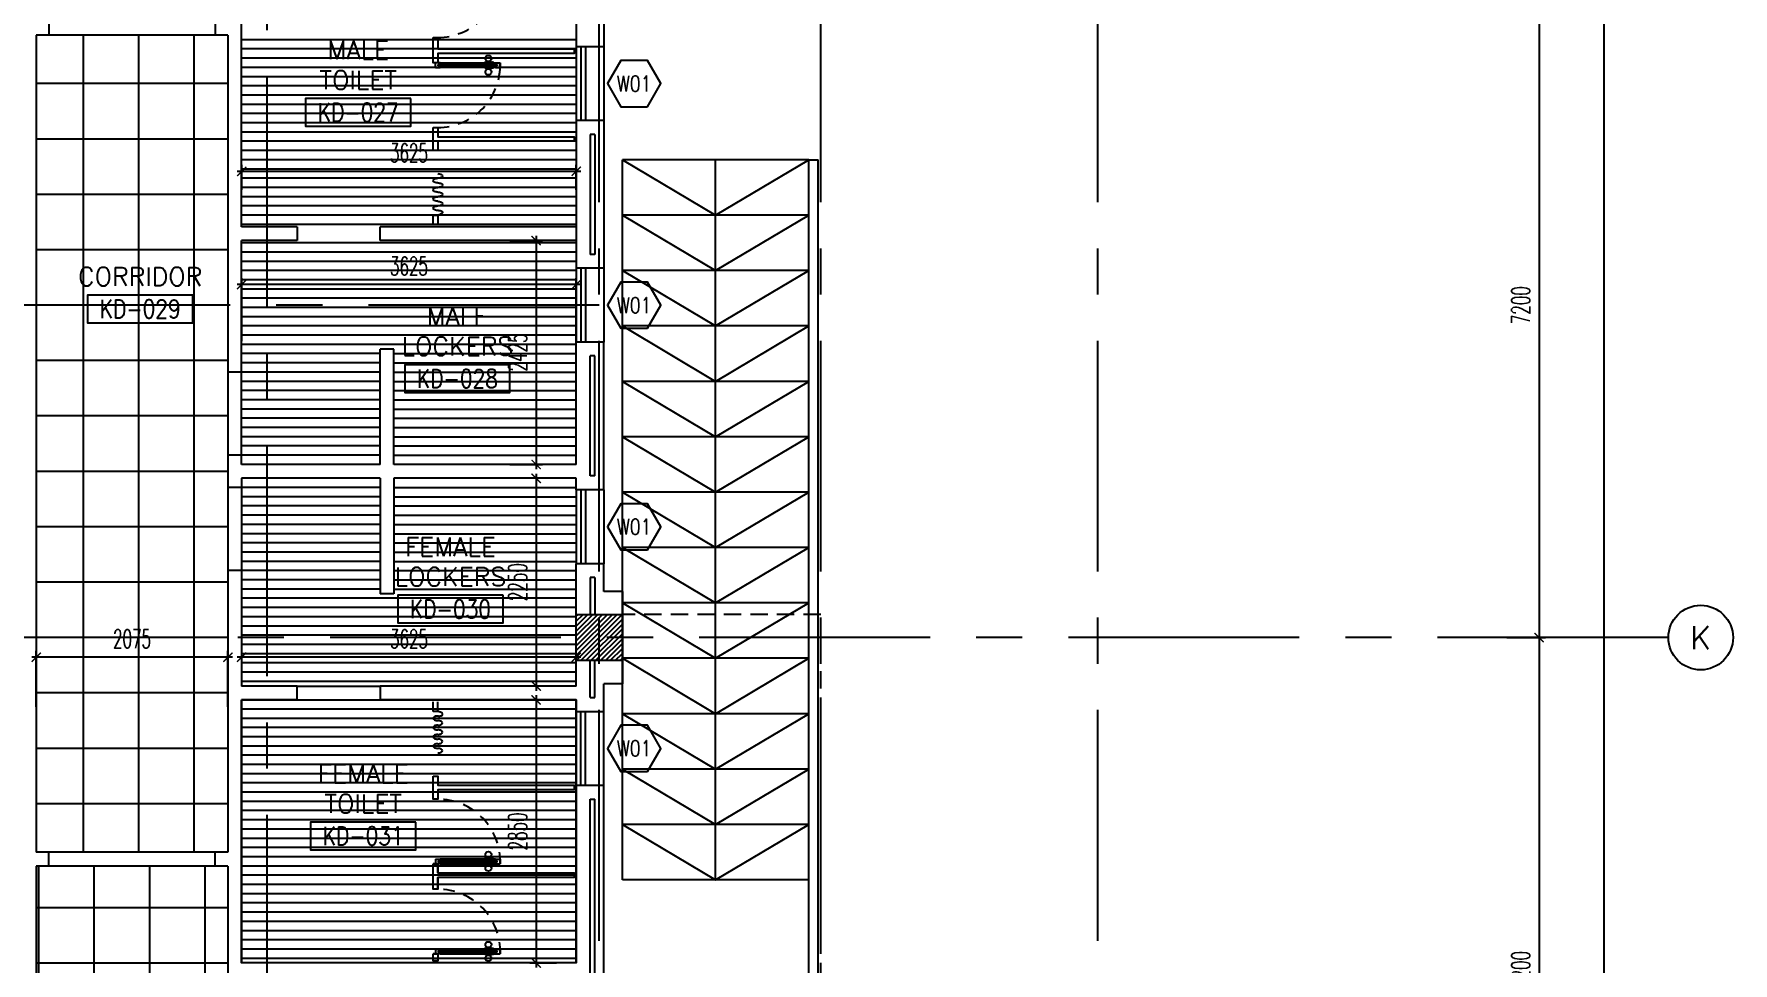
# Model space of a CAD drawing. Extents: x 417866.9 to 417960.2, y 43448 to 43538.2.
# Drawn here: x 417941.81 to 417960.22, y 43507.77 to 43517.83 of the extents above; entities that cross this region are included whole.
import ezdxf
from ezdxf.enums import TextEntityAlignment as Align

# ---------------------------------------------------------------- set-up
doc = ezdxf.new("R2010")
doc.units = 0
doc.header["$MEASUREMENT"] = 0
doc.header["$PDMODE"] = 3
doc.header["$PDSIZE"] = 0.1
for name, pattern in [('CENTERX2', [4, 2.5, -0.5, 0.5, -0.5]), ('HIDDEN', [0.375, 0.25, -0.125]), ('HIDDEN2', [0.1875, 0.125, -0.0625])]:
    doc.linetypes.add(name, pattern=pattern)
doc.layers.get('0').update_dxf_attribs({"linetype": 'CONTINUOUS'})
doc.layers.get('DEFPOINTS').update_dxf_attribs({"linetype": 'CONTINUOUS'})
for name, color, linetype in [('AX-CR', 2, 'CONTINUOUS'), ('AX-DIM', 4, 'CONTINUOUS'), ('AX-TXT', 6, 'CONTINUOUS'), ('AXES', 11, 'CENTERX2'), ('CANOPY-LN', 3, 'CONTINUOUS'), ('CEILING', 4, 'CONTINUOUS'), ('COL', 2, 'CONTINUOUS'), ('CURT', 7, 'CONTINUOUS'), ('DIM', 4, 'CONTINUOUS'), ('DOOR', 4, 'CONTINUOUS'), ('Handrail', 4, 'CONTINUOUS'), ('HAT', 8, 'CONTINUOUS'), ('INSUL', 7, 'CONTINUOUS'), ('PART', 9, 'CONTINUOUS'), ('Ramb', 3, 'CONTINUOUS'), ('RM-BOX', 11, 'CONTINUOUS'), ('RM-NAME', 11, 'CONTINUOUS'), ('RM-NO', 11, 'CONTINUOUS'), ('WALL', 2, 'CONTINUOUS'), ('WIN', 5, 'CONTINUOUS'), ('WIN-BOX', 3, 'CONTINUOUS'), ('WIN-NO', 5, 'CONTINUOUS')]:
    doc.layers.add(name, color=color, linetype=linetype)
doc.styles.add('ROMANS', font='ROMANS.shx', dxfattribs={"width": 0.6})
doc.dimstyles.new('STANDARD in', dxfattribs={"dimtxt": 0.2, "dimasz": 0.1, "dimexe": 0.07, "dimexo": 0.05, "dimgap": 0.1, "dimtad": 1, "dimdec": 0, "dimlfac": 1000, "dimzin": 0, "dimdsep": 46, "dimtxsty": 'ROMANS', "dimblk": 'ARCHTICK', "dimcen": 0.05, "dimdle": 0.05, "dimclrd": 4, "dimclre": 4, "dimclrt": 2, "dimadec": 0, "dimazin": 0, "dimtfac": 1, "dimtdec": 0, "dimtmove": 2, "dimatfit": 3, "dimldrblk": 'ARCHTICK', "dimfxl": 0, "dimtolj": 1, "dimtzin": 0, "dimarcsym": 0})

# ---------------------------------------------------------------- blocks, each defined once
blk = doc.blocks.new('_ARCHTICK')
at = {"color": 0, "linetype": 'ByBlock', "const_width": 0.15}
blk.add_lwpolyline([(-0.5, -0.5), (0.5, 0.5)], dxfattribs=at)
blk = doc.blocks.new('*D126')
at = {"layer": 'AX-DIM', "color": 4, "lineweight": -2}
for p, q in [((417948.237, 43525.944), (417958.889, 43525.944)), ((417958.819, 43525.994), (417958.819, 43466.574)), ((417948.237, 43466.624), (417958.889, 43466.624))]:
    blk.add_line(p, q, dxfattribs=at)
at = {"layer": 'DEFPOINTS', "color": 0}
for p in [(417948.187, 43525.944), (417948.187, 43466.624), (417958.819, 43466.624)]:
    blk.add_point(p, dxfattribs=at)
at = {"layer": 'AX-DIM', "color": 4, "lineweight": -2, "xscale": 0.1, "yscale": 0.1, "zscale": 0.1}
for p, rotation in [((417958.819, 43525.944), 90), ((417958.819, 43466.624), 270)]:
    blk.add_blockref('_ARCHTICK', p, dxfattribs=dict(at, rotation=rotation))
at = {"layer": 'AX-DIM', "color": 2, "insert": (417958.619, 43496.284), "char_height": 0.2, "attachment_point": 5, "rotation": 90, "style": 'ROMANS'}
blk.add_mtext('\\A1;59320', dxfattribs=at)
blk = doc.blocks.new('CURT2')
at = {"layer": 'CURT'}
blk.add_lwpolyline([(0, 0, -0.116434), (-19, -31, -0.116434), (-50, -50, -0.56066), (-101, -7, 0.45929), (-150, 50, 0.414214), (-200, 0, -0.414214), (-250, -50, -0.414214), (-300, 0, 0.414214), (-350, 50, 0.414214), (-400, 0, -0.414214), (-450, -50, -0.414214), (-500, 0, 0.414214), (-550, 50, 0.414214), (-600, 0, -0.414214), (-650, -50, -0.414214), (-700, 0, 0.414214), (-750, 50, 0.414214), (-800, 0, -0.414214), (-850, -50, -0.414214), (-900, 0, 0.414214)], format="xyb", dxfattribs=at)
blk = doc.blocks.new('RM1')
at = {"layer": 'RM-BOX'}
blk.add_lwpolyline([(570, -200), (-570, -200), (-570, -500), (570, -500)], close=True, dxfattribs=at)
at = {"layer": 'RM-NAME', "style": 'ROMANS'}
for tag, p in [('ROOMNAME1', (0, 324)), ('ROOMNAME2', (0, 0))]:
    blk.add_attdef(tag, text='', height=200, dxfattribs=at).set_placement(p, align=Align.MIDDLE)
at = {"layer": 'RM-NO', "style": 'ROMANS', "width": 0.8}
blk.add_attdef('ROOMNO', text='', height=200, dxfattribs=at).set_placement((0, -350), align=Align.MIDDLE)
blk = doc.blocks.new('WW1')
at = {"layer": 'WIN-BOX'}
blk.add_lwpolyline([(144, -250), (289, 0), (144, 250), (-144, 250), (-289, 0), (-144, -250)], close=True, dxfattribs=at)
at = {"layer": 'WIN-NO', "style": 'ROMANS', "width": 0.8}
blk.add_attdef('W00', text='', height=170, dxfattribs=at).set_placement((0, 0), align=Align.MIDDLE)
blk = doc.blocks.new('COL50')
at = {"layer": 'COL'}
blk.add_lwpolyline([(-250, 250), (-250, -250), (250, -250), (250, 250)], close=True, dxfattribs=at)
blk = doc.blocks.new('*X96')
at = {"color": 0}
for p, q in [((253126, 55101), (253626, 55601)), ((253129, 55156), (253573, 55601)), ((253129, 55209), (253520, 55601)), ((253129, 55262), (253467, 55601)), ((253129, 55315), (253414, 55601)), ((253129, 55368), (253361, 55601)), ((253129, 55421), (253308, 55601)), ((253129, 55475), (253255, 55601)), ((253129, 55528), (253202, 55601)), ((253129, 55581), (253149, 55601)), ((253179, 55101), (253629, 55550)), ((253232, 55101), (253629, 55497)), ((253285, 55101), (253629, 55444)), ((253338, 55101), (253629, 55391)), ((253391, 55101), (253629, 55338)), ((253444, 55101), (253629, 55285)), ((253497, 55101), (253629, 55232)), ((253551, 55101), (253629, 55179)), ((253604, 55101), (253629, 55126))]:
    blk.add_line(p, q, dxfattribs=at)
blk = doc.blocks.new('*D136')
at = {"layer": 'AX-DIM', "color": 4, "lineweight": -2}
for p, q in [((417958.119, 43511.344), (417958.119, 43504.044)), ((417957.769, 43511.294), (417958.189, 43511.294)), ((417957.769, 43504.094), (417958.189, 43504.094))]:
    blk.add_line(p, q, dxfattribs=at)
at = {"layer": 'DEFPOINTS', "color": 0}
for p in [(417957.719, 43511.294), (417957.719, 43504.094), (417958.119, 43504.094)]:
    blk.add_point(p, dxfattribs=at)
at = {"layer": 'AX-DIM', "color": 4, "lineweight": -2, "xscale": 0.1, "yscale": 0.1, "zscale": 0.1}
for p, rotation in [((417958.119, 43511.294), 90), ((417958.119, 43504.094), 270)]:
    blk.add_blockref('_ARCHTICK', p, dxfattribs=dict(at, rotation=rotation))
at = {"layer": 'AX-DIM', "color": 2, "insert": (417957.919, 43507.694), "char_height": 0.2, "attachment_point": 5, "rotation": 90, "style": 'ROMANS'}
blk.add_mtext('\\A1;7200', dxfattribs=at)
blk = doc.blocks.new('*D138')
at = {"layer": 'AX-DIM', "color": 4, "lineweight": -2}
for p, q in [((417958.119, 43518.544), (417958.119, 43511.244)), ((417957.769, 43518.494), (417958.189, 43518.494)), ((417957.769, 43511.294), (417958.189, 43511.294))]:
    blk.add_line(p, q, dxfattribs=at)
at = {"layer": 'DEFPOINTS', "color": 0}
for p in [(417957.719, 43518.494), (417957.719, 43511.294), (417958.119, 43511.294)]:
    blk.add_point(p, dxfattribs=at)
at = {"layer": 'AX-DIM', "color": 4, "lineweight": -2, "xscale": 0.1, "yscale": 0.1, "zscale": 0.1}
for p, rotation in [((417958.119, 43518.494), 90), ((417958.119, 43511.294), 270)]:
    blk.add_blockref('_ARCHTICK', p, dxfattribs=dict(at, rotation=rotation))
at = {"layer": 'AX-DIM', "color": 2, "insert": (417957.919, 43514.894), "char_height": 0.2, "attachment_point": 5, "rotation": 90, "style": 'ROMANS'}
blk.add_mtext('\\A1;7200', dxfattribs=at)
blk = doc.blocks.new('AXR')
at = {"layer": 'AX-CR'}
blk.add_circle((350, 0), 350, dxfattribs=at)
at = {"layer": 'AX-TXT', "style": 'ROMANS'}
blk.add_attdef('AX', text='', height=250, dxfattribs=at).set_placement((350, 0), align=Align.MIDDLE)
blk = doc.blocks.new('*D234')
at = {"layer": 'DEFPOINTS', "color": 0}
for p in [(417944.062, 43516.344), (417944.062, 43516.094), (417947.687, 43516.094)]:
    blk.add_point(p, dxfattribs=at)
at = {"layer": 'DIM', "color": 4, "lineweight": -2}
for p, q in [((417947.737, 43516.344), (417944.012, 43516.344)), ((417944.062, 43516.144), (417944.062, 43516.414)), ((417947.687, 43516.144), (417947.687, 43516.414))]:
    blk.add_line(p, q, dxfattribs=at)
at = {"layer": 'DIM', "color": 4, "lineweight": -2, "xscale": 0.1, "yscale": 0.1, "zscale": 0.1, "rotation": 180}
blk.add_blockref('_ARCHTICK', (417944.062, 43516.344), dxfattribs=at)
at = {"layer": 'DIM', "color": 4, "lineweight": -2, "xscale": 0.1, "yscale": 0.1, "zscale": 0.1}
blk.add_blockref('_ARCHTICK', (417947.687, 43516.344), dxfattribs=at)
at = {"layer": 'DIM', "color": 2, "insert": (417945.874, 43516.544), "char_height": 0.2, "attachment_point": 5, "style": 'ROMANS'}
blk.add_mtext('\\A1;3625', dxfattribs=at)
blk = doc.blocks.new('*D235')
at = {"layer": 'DEFPOINTS', "color": 0}
for p in [(417946.918, 43515.594), (417946.918, 43513.169), (417947.252, 43513.169)]:
    blk.add_point(p, dxfattribs=at)
at = {"layer": 'DIM', "color": 4, "lineweight": -2}
for p, q in [((417946.968, 43515.594), (417947.322, 43515.594)), ((417947.252, 43515.644), (417947.252, 43513.119)), ((417946.968, 43513.169), (417947.322, 43513.169))]:
    blk.add_line(p, q, dxfattribs=at)
at = {"layer": 'DIM', "color": 4, "lineweight": -2, "xscale": 0.1, "yscale": 0.1, "zscale": 0.1}
for p, rotation in [((417947.252, 43515.594), 90), ((417947.252, 43513.169), 270)]:
    blk.add_blockref('_ARCHTICK', p, dxfattribs=dict(at, rotation=rotation))
at = {"layer": 'DIM', "color": 2, "insert": (417947.052, 43514.382), "char_height": 0.2, "attachment_point": 5, "rotation": 90, "style": 'ROMANS'}
blk.add_mtext('\\A1;2425', dxfattribs=at)
blk = doc.blocks.new('*D236')
at = {"layer": 'DEFPOINTS', "color": 0}
for p in [(417944.062, 43515.118), (417944.062, 43514.456), (417947.687, 43513.694)]:
    blk.add_point(p, dxfattribs=at)
at = {"layer": 'DIM', "color": 4, "lineweight": -2}
for p, q in [((417947.737, 43515.118), (417944.012, 43515.118)), ((417944.062, 43514.506), (417944.062, 43515.188)), ((417947.687, 43513.744), (417947.687, 43515.188))]:
    blk.add_line(p, q, dxfattribs=at)
at = {"layer": 'DIM', "color": 4, "lineweight": -2, "xscale": 0.1, "yscale": 0.1, "zscale": 0.1, "rotation": 180}
blk.add_blockref('_ARCHTICK', (417944.062, 43515.118), dxfattribs=at)
at = {"layer": 'DIM', "color": 4, "lineweight": -2, "xscale": 0.1, "yscale": 0.1, "zscale": 0.1}
blk.add_blockref('_ARCHTICK', (417947.687, 43515.118), dxfattribs=at)
at = {"layer": 'DIM', "color": 2, "insert": (417945.874, 43515.318), "char_height": 0.2, "attachment_point": 5, "style": 'ROMANS'}
blk.add_mtext('\\A1;3625', dxfattribs=at)
blk = doc.blocks.new('*D237')
at = {"layer": 'DEFPOINTS', "color": 0}
for p in [(417947.565, 43513.019), (417947.252, 43510.769), (417947.565, 43510.769)]:
    blk.add_point(p, dxfattribs=at)
at = {"layer": 'DIM', "color": 4, "lineweight": -2}
for p, q in [((417947.515, 43513.019), (417947.182, 43513.019)), ((417947.252, 43513.069), (417947.252, 43510.719)), ((417947.515, 43510.769), (417947.182, 43510.769))]:
    blk.add_line(p, q, dxfattribs=at)
at = {"layer": 'DIM', "color": 4, "lineweight": -2, "xscale": 0.1, "yscale": 0.1, "zscale": 0.1}
for p, rotation in [((417947.252, 43513.019), 90), ((417947.252, 43510.769), 270)]:
    blk.add_blockref('_ARCHTICK', p, dxfattribs=dict(at, rotation=rotation))
at = {"layer": 'DIM', "color": 2, "insert": (417947.052, 43511.894), "char_height": 0.2, "attachment_point": 5, "rotation": 90, "style": 'ROMANS'}
blk.add_mtext('\\A1;2250', dxfattribs=at)
blk = doc.blocks.new('*D238')
at = {"layer": 'DEFPOINTS', "color": 0}
for p in [(417944.062, 43511.081), (417944.062, 43510.907), (417947.687, 43510.907)]:
    blk.add_point(p, dxfattribs=at)
at = {"layer": 'DIM', "color": 4, "lineweight": -2}
for p, q in [((417947.737, 43511.081), (417944.012, 43511.081)), ((417944.062, 43510.957), (417944.062, 43511.151)), ((417947.687, 43510.957), (417947.687, 43511.151))]:
    blk.add_line(p, q, dxfattribs=at)
at = {"layer": 'DIM', "color": 4, "lineweight": -2, "xscale": 0.1, "yscale": 0.1, "zscale": 0.1, "rotation": 180}
blk.add_blockref('_ARCHTICK', (417944.062, 43511.081), dxfattribs=at)
at = {"layer": 'DIM', "color": 4, "lineweight": -2, "xscale": 0.1, "yscale": 0.1, "zscale": 0.1}
blk.add_blockref('_ARCHTICK', (417947.687, 43511.081), dxfattribs=at)
at = {"layer": 'DIM', "color": 2, "insert": (417945.874, 43511.281), "char_height": 0.2, "attachment_point": 5, "style": 'ROMANS'}
blk.add_mtext('\\A1;3625', dxfattribs=at)
blk = doc.blocks.new('*D239')
at = {"layer": 'DEFPOINTS', "color": 0}
for p in [(417947.523, 43510.619), (417947.252, 43507.769), (417947.523, 43507.769)]:
    blk.add_point(p, dxfattribs=at)
at = {"layer": 'DIM', "color": 4, "lineweight": -2}
for p, q in [((417947.473, 43510.619), (417947.182, 43510.619)), ((417947.252, 43510.669), (417947.252, 43507.719)), ((417947.473, 43507.769), (417947.182, 43507.769))]:
    blk.add_line(p, q, dxfattribs=at)
at = {"layer": 'DIM', "color": 4, "lineweight": -2, "xscale": 0.1, "yscale": 0.1, "zscale": 0.1}
for p, rotation in [((417947.252, 43510.619), 90), ((417947.252, 43507.769), 270)]:
    blk.add_blockref('_ARCHTICK', p, dxfattribs=dict(at, rotation=rotation))
at = {"layer": 'DIM', "color": 2, "insert": (417947.052, 43509.194), "char_height": 0.2, "attachment_point": 5, "rotation": 90, "style": 'ROMANS'}
blk.add_mtext('\\A1;2850', dxfattribs=at)
blk = doc.blocks.new('*D240')
at = {"layer": 'DEFPOINTS', "color": 0}
for p in [(417941.837, 43511.081), (417941.837, 43510.494), (417943.912, 43510.494)]:
    blk.add_point(p, dxfattribs=at)
at = {"layer": 'DIM', "color": 4, "lineweight": -2}
for p, q in [((417943.962, 43511.081), (417941.787, 43511.081)), ((417941.837, 43510.544), (417941.837, 43511.151)), ((417943.912, 43510.544), (417943.912, 43511.151))]:
    blk.add_line(p, q, dxfattribs=at)
at = {"layer": 'DIM', "color": 4, "lineweight": -2, "xscale": 0.1, "yscale": 0.1, "zscale": 0.1, "rotation": 180}
blk.add_blockref('_ARCHTICK', (417941.837, 43511.081), dxfattribs=at)
at = {"layer": 'DIM', "color": 4, "lineweight": -2, "xscale": 0.1, "yscale": 0.1, "zscale": 0.1}
blk.add_blockref('_ARCHTICK', (417943.912, 43511.081), dxfattribs=at)
at = {"layer": 'DIM', "color": 2, "insert": (417942.874, 43511.281), "char_height": 0.2, "attachment_point": 5, "style": 'ROMANS'}
blk.add_mtext('\\A1;2075', dxfattribs=at)

msp = doc.modelspace()

# ---------------------------------------------------------------- linework, layer by layer
at = {"layer": 'AXES'}
for p, q in [((417947.9366, 43460.01), (417947.9366, 43537.5491)), ((417950.3366, 43460.01), (417950.3366, 43537.5491)), ((417953.3366, 43460.01), (417953.3366, 43537.5491)), ((417944.3366, 43466.8743), (417944.3366, 43525.6943)), ((417947.9366, 43514.8943), (417929.9366, 43514.8943)), ((417959.5194, 43511.2943), (417889.6966, 43511.2943))]:
    msp.add_line(p, q, dxfattribs=at)
at = {"layer": 'CANOPY-LN', "linetype": 'HIDDEN2', "ltscale": 1.5}
for p, q in [((417950.3366, 43511.5443), (417948.1866, 43511.5443)), ((417950.3366, 43503.8443), (417950.3366, 43511.5443))]:
    msp.add_line(p, q, dxfattribs=at)
at = {"layer": 'CEILING'}
for p, q in [((417942.3429, 43517.8193), (417942.3429, 43508.9693)), ((417942.9429, 43517.8193), (417942.9429, 43508.9693)), ((417943.5429, 43517.8193), (417943.5429, 43508.9693)), ((417947.6866, 43517.7693), (417944.0616, 43517.7693)), ((417947.6866, 43517.6693), (417944.0616, 43517.6693)), ((417947.6866, 43517.5693), (417944.0616, 43517.5693)), ((417947.6866, 43517.4693), (417944.0616, 43517.4693)), ((417943.9116, 43517.2943), (417941.8366, 43517.2943)), ((417947.6866, 43517.3693), (417944.0616, 43517.3693)), ((417947.6866, 43517.2693), (417944.0616, 43517.2693)), ((417947.6866, 43517.1693), (417944.0616, 43517.1693)), ((417947.6866, 43517.0693), (417944.0616, 43517.0693)), ((417947.6866, 43516.9693), (417944.0616, 43516.9693)), ((417947.6866, 43516.8693), (417944.0616, 43516.8693)), ((417943.9116, 43516.6943), (417941.8366, 43516.6943)), ((417947.6866, 43516.7693), (417944.0616, 43516.7693)), ((417947.6866, 43516.6693), (417944.0616, 43516.6693)), ((417947.6866, 43516.5693), (417944.0616, 43516.5693)), ((417947.6866, 43516.4693), (417944.0616, 43516.4693)), ((417947.6866, 43516.3693), (417944.0616, 43516.3693)), ((417947.6866, 43516.2693), (417944.0616, 43516.2693)), ((417947.6866, 43516.1693), (417944.0616, 43516.1693)), ((417943.9116, 43516.0943), (417941.8366, 43516.0943)), ((417947.6866, 43516.0693), (417944.0616, 43516.0693)), ((417947.6866, 43515.9693), (417944.0616, 43515.9693)), ((417947.6866, 43515.8693), (417944.0616, 43515.8693)), ((417947.6866, 43515.7693), (417944.0616, 43515.7693)), ((417943.9116, 43515.4943), (417941.8366, 43515.4943)), ((417947.6866, 43515.5693), (417944.0616, 43515.5693)), ((417947.6866, 43515.4693), (417944.0616, 43515.4693)), ((417947.6866, 43515.3693), (417944.0616, 43515.3693)), ((417947.6866, 43515.2693), (417944.0616, 43515.2693)), ((417947.6866, 43515.1693), (417944.0616, 43515.1693)), ((417947.6866, 43515.0693), (417944.0616, 43515.0693)), ((417943.9116, 43514.8943), (417941.8366, 43514.8943)), ((417947.6866, 43514.9693), (417944.0616, 43514.9693)), ((417947.6866, 43514.8693), (417944.0616, 43514.8693)), ((417947.6866, 43514.7693), (417944.0616, 43514.7693)), ((417947.6866, 43514.6693), (417944.0616, 43514.6693)), ((417947.6866, 43514.5693), (417944.0616, 43514.5693)), ((417947.6866, 43514.4693), (417944.0616, 43514.4693)), ((417943.9116, 43514.2943), (417941.8366, 43514.2943)), ((417945.5616, 43514.3693), (417944.0616, 43514.3693)), ((417945.7116, 43514.3693), (417947.6866, 43514.3693)), ((417945.5616, 43514.2693), (417944.0616, 43514.2693)), ((417945.5616, 43514.1693), (417944.0616, 43514.1693)), ((417945.7116, 43514.2693), (417947.6866, 43514.2693)), ((417945.7116, 43514.1693), (417947.6866, 43514.1693)), ((417945.5616, 43514.0693), (417944.0616, 43514.0693)), ((417945.5616, 43513.9693), (417944.0616, 43513.9693)), ((417945.7116, 43514.0693), (417947.6866, 43514.0693)), ((417945.7116, 43513.9693), (417947.6866, 43513.9693)), ((417945.5616, 43513.8693), (417944.0616, 43513.8693)), ((417945.5616, 43513.7693), (417944.0616, 43513.7693)), ((417945.7116, 43513.8693), (417947.6866, 43513.8693)), ((417945.7116, 43513.7693), (417947.6866, 43513.7693)), ((417943.9116, 43513.6943), (417941.8366, 43513.6943)), ((417945.5616, 43513.6693), (417944.0616, 43513.6693)), ((417945.5616, 43513.5693), (417944.0616, 43513.5693)), ((417945.7116, 43513.6693), (417947.6866, 43513.6693)), ((417945.7116, 43513.5693), (417947.6866, 43513.5693)), ((417945.5616, 43513.4693), (417944.0616, 43513.4693)), ((417945.5616, 43513.3693), (417944.0616, 43513.3693)), ((417945.7116, 43513.4693), (417947.6866, 43513.4693)), ((417945.7116, 43513.3693), (417947.6866, 43513.3693)), ((417945.5616, 43513.2693), (417944.0616, 43513.2693)), ((417945.7116, 43513.2693), (417947.6866, 43513.2693)), ((417943.9116, 43513.0943), (417941.8366, 43513.0943)), ((417945.5616, 43512.9193), (417944.0616, 43512.9193)), ((417945.5616, 43512.8193), (417944.0616, 43512.8193)), ((417945.7116, 43512.9193), (417947.6866, 43512.9193)), ((417945.7116, 43512.8193), (417947.6866, 43512.8193)), ((417945.5616, 43512.7193), (417944.0616, 43512.7193)), ((417945.7116, 43512.7193), (417947.6866, 43512.7193)), ((417943.9116, 43512.4943), (417941.8366, 43512.4943)), ((417945.5616, 43512.6193), (417944.0616, 43512.6193)), ((417945.5616, 43512.5193), (417944.0616, 43512.5193)), ((417945.7116, 43512.6193), (417947.6866, 43512.6193)), ((417945.7116, 43512.5193), (417947.6866, 43512.5193)), ((417945.5616, 43512.4193), (417944.0616, 43512.4193)), ((417945.5616, 43512.3193), (417944.0616, 43512.3193)), ((417945.7116, 43512.4193), (417947.6866, 43512.4193)), ((417945.7116, 43512.3193), (417947.6866, 43512.3193)), ((417945.5616, 43512.2193), (417944.0616, 43512.2193)), ((417945.5616, 43512.1193), (417944.0616, 43512.1193)), ((417945.7116, 43512.2193), (417947.6866, 43512.2193)), ((417945.7116, 43512.1193), (417947.6866, 43512.1193)), ((417943.9116, 43511.8943), (417941.8366, 43511.8943)), ((417945.5616, 43512.0193), (417944.0616, 43512.0193)), ((417945.5616, 43511.9193), (417944.0616, 43511.9193)), ((417945.7116, 43512.0193), (417947.6866, 43512.0193)), ((417945.7116, 43511.9193), (417947.6866, 43511.9193)), ((417945.5616, 43511.8193), (417944.0616, 43511.8193)), ((417947.6866, 43511.7193), (417944.0616, 43511.7193)), ((417945.7116, 43511.8193), (417947.6866, 43511.8193)), ((417947.6866, 43511.6193), (417944.0616, 43511.6193)), ((417947.6866, 43511.5193), (417944.0616, 43511.5193)), ((417947.6866, 43511.4193), (417944.0616, 43511.4193)), ((417943.9116, 43511.2943), (417941.8366, 43511.2943)), ((417947.6866, 43511.3193), (417944.0616, 43511.3193)), ((417947.6866, 43511.2193), (417944.0616, 43511.2193)), ((417947.6866, 43511.1193), (417944.0616, 43511.1193)), ((417947.6866, 43511.0193), (417944.0616, 43511.0193)), ((417947.6866, 43510.9193), (417944.0616, 43510.9193)), ((417947.6866, 43510.8193), (417944.0616, 43510.8193)), ((417943.9116, 43510.6943), (417941.8366, 43510.6943)), ((417944.6616, 43510.7693), (417945.5616, 43510.7693)), ((417947.6866, 43510.5193), (417944.0616, 43510.5193)), ((417947.6866, 43510.4193), (417944.0616, 43510.4193)), ((417947.6866, 43510.3193), (417944.0616, 43510.3193)), ((417943.9116, 43510.0943), (417941.8366, 43510.0943)), ((417947.6866, 43510.2193), (417944.0616, 43510.2193)), ((417947.6866, 43510.1193), (417944.0616, 43510.1193)), ((417947.6866, 43510.0193), (417944.0616, 43510.0193)), ((417947.6866, 43509.9193), (417944.0616, 43509.9193)), ((417947.6866, 43509.8193), (417944.0616, 43509.8193)), ((417947.6866, 43509.7193), (417944.0616, 43509.7193)), ((417947.6866, 43509.6193), (417944.0616, 43509.6193)), ((417947.6866, 43509.5193), (417944.0616, 43509.5193)), ((417943.9116, 43509.4943), (417941.8366, 43509.4943)), ((417947.6866, 43509.4193), (417944.0616, 43509.4193)), ((417947.6866, 43509.3193), (417944.0616, 43509.3193)), ((417947.6866, 43509.2193), (417944.0616, 43509.2193)), ((417947.6866, 43509.1193), (417944.0616, 43509.1193)), ((417947.6866, 43509.0193), (417944.0616, 43509.0193)), ((417941.8616, 43508.8193), (417941.8616, 43505.3693)), ((417942.4616, 43508.8193), (417942.4616, 43505.3693)), ((417943.0616, 43508.8193), (417943.0616, 43505.3693)), ((417943.6616, 43508.8193), (417943.6616, 43505.3693)), ((417947.6866, 43508.9193), (417944.0616, 43508.9193)), ((417947.6866, 43508.8193), (417944.0616, 43508.8193)), ((417947.6866, 43508.7193), (417944.0616, 43508.7193)), ((417947.6866, 43508.6193), (417944.0616, 43508.6193)), ((417947.6866, 43508.5193), (417944.0616, 43508.5193)), ((417947.6866, 43508.4193), (417944.0616, 43508.4193)), ((417941.8366, 43508.3718), (417943.9116, 43508.3718)), ((417947.6866, 43508.3193), (417944.0616, 43508.3193)), ((417947.6866, 43508.2193), (417944.0616, 43508.2193)), ((417947.6866, 43508.1193), (417944.0616, 43508.1193)), ((417947.6866, 43508.0193), (417944.0616, 43508.0193)), ((417947.6866, 43507.9193), (417944.0616, 43507.9193)), ((417941.8366, 43507.7718), (417943.9116, 43507.7718)), ((417947.6866, 43507.8193), (417944.0616, 43507.8193))]:
    msp.add_line(p, q, dxfattribs=at)
msp.add_lwpolyline([(417944.0616, 43510.6193), (417947.6866, 43510.6193), (417947.6866, 43507.7693), (417944.0616, 43507.7693)], close=True, dxfattribs=at)
at = {"layer": 'DOOR', "color": 97, "linetype": 'ByBlock'}
for p, q in [((417946.2116, 43517.5193), (417946.1616, 43517.5193)), ((417946.1616, 43517.4693), (417946.1616, 43517.5193)), ((417946.1616, 43517.4693), (417946.2116, 43517.4693)), ((417946.1916, 43517.5023), (417946.2116, 43517.5023)), ((417946.1916, 43517.4863), (417946.1916, 43517.5023)), ((417946.2116, 43517.4863), (417946.1916, 43517.4863)), ((417946.2116, 43517.5193), (417946.8116, 43517.5193)), ((417946.2116, 43517.5023), (417946.2116, 43517.5193)), ((417946.2116, 43517.5023), (417946.8116, 43517.5023)), ((417946.2116, 43517.4863), (417946.8116, 43517.4863)), ((417946.2116, 43517.4693), (417946.2116, 43517.4863)), ((417946.8116, 43517.4693), (417946.2116, 43517.4693)), ((417946.7019, 43517.5265), (417946.7019, 43517.5355)), ((417946.7667, 43517.5355), (417946.7019, 43517.5355)), ((417946.7667, 43517.5265), (417946.7019, 43517.5265)), ((417946.7019, 43517.4621), (417946.7019, 43517.4531)), ((417946.7667, 43517.4621), (417946.7019, 43517.4621)), ((417946.7667, 43517.4531), (417946.7019, 43517.4531)), ((417946.7667, 43517.5265), (417946.7667, 43517.5355)), ((417946.7667, 43517.4621), (417946.7667, 43517.4531)), ((417946.7793, 43517.5193), (417946.7793, 43517.5265)), ((417946.7893, 43517.5265), (417946.7793, 43517.5265)), ((417946.7793, 43517.4693), (417946.7793, 43517.4621)), ((417946.7893, 43517.4621), (417946.7793, 43517.4621)), ((417946.7893, 43517.5193), (417946.7893, 43517.5265)), ((417946.7893, 43517.4693), (417946.7893, 43517.4621)), ((417946.8116, 43517.5193), (417946.8116, 43517.5023)), ((417946.8116, 43517.5193), (417946.8616, 43517.5193)), ((417946.8116, 43517.5023), (417946.8316, 43517.5023)), ((417946.8116, 43517.4863), (417946.8116, 43517.4693)), ((417946.8116, 43517.4863), (417946.8316, 43517.4863)), ((417946.8116, 43517.4693), (417946.8616, 43517.4693)), ((417946.8316, 43517.5023), (417946.8316, 43517.4863)), ((417946.8616, 43517.5193), (417946.8616, 43517.4693)), ((417946.8616, 43517.4693), (417946.8616, 43517.5193))]:
    msp.add_line(p, q, dxfattribs=at)
at = {"layer": 'DOOR', "linetype": 'ByBlock'}
for p, q in [((417946.1616, 43508.8943), (417946.2116, 43508.8943)), ((417946.1616, 43508.8943), (417946.1616, 43508.8443)), ((417946.2116, 43508.8443), (417946.1616, 43508.8443)), ((417946.2116, 43508.8773), (417946.1916, 43508.8773)), ((417946.1916, 43508.8773), (417946.1916, 43508.8613)), ((417946.1916, 43508.8613), (417946.2116, 43508.8613)), ((417946.8116, 43508.8943), (417946.2116, 43508.8943)), ((417946.2116, 43508.8943), (417946.2116, 43508.8773)), ((417946.2116, 43508.8773), (417946.8116, 43508.8773)), ((417946.2116, 43508.8613), (417946.8116, 43508.8613)), ((417946.2116, 43508.8613), (417946.2116, 43508.8443)), ((417946.2116, 43508.8443), (417946.8116, 43508.8443)), ((417946.7019, 43508.9015), (417946.7019, 43508.9105)), ((417946.7667, 43508.9105), (417946.7019, 43508.9105)), ((417946.7667, 43508.9015), (417946.7019, 43508.9015)), ((417946.7019, 43508.8371), (417946.7019, 43508.8281)), ((417946.7667, 43508.8371), (417946.7019, 43508.8371)), ((417946.7667, 43508.8281), (417946.7019, 43508.8281)), ((417946.7667, 43508.9015), (417946.7667, 43508.9105)), ((417946.7667, 43508.8371), (417946.7667, 43508.8281)), ((417946.7793, 43508.8943), (417946.7793, 43508.9015)), ((417946.7893, 43508.9015), (417946.7793, 43508.9015)), ((417946.7793, 43508.8443), (417946.7793, 43508.8371)), ((417946.7893, 43508.8371), (417946.7793, 43508.8371)), ((417946.7893, 43508.8943), (417946.7893, 43508.9015)), ((417946.7893, 43508.8443), (417946.7893, 43508.8371)), ((417946.8116, 43508.8773), (417946.8116, 43508.8943)), ((417946.8116, 43508.8943), (417946.8616, 43508.8943)), ((417946.8116, 43508.8773), (417946.8316, 43508.8773)), ((417946.8116, 43508.8443), (417946.8116, 43508.8613)), ((417946.8116, 43508.8613), (417946.8316, 43508.8613)), ((417946.8116, 43508.8443), (417946.8616, 43508.8443)), ((417946.8316, 43508.8613), (417946.8316, 43508.8773)), ((417946.8616, 43508.8443), (417946.8616, 43508.8943)), ((417946.8616, 43508.8943), (417946.8616, 43508.8443)), ((417946.1616, 43507.9193), (417946.2116, 43507.9193)), ((417946.1616, 43507.9193), (417946.1616, 43507.8693)), ((417946.2116, 43507.8693), (417946.1616, 43507.8693)), ((417946.2116, 43507.9023), (417946.1916, 43507.9023)), ((417946.1916, 43507.9023), (417946.1916, 43507.8863)), ((417946.1916, 43507.8863), (417946.2116, 43507.8863)), ((417946.8116, 43507.9193), (417946.2116, 43507.9193)), ((417946.2116, 43507.9193), (417946.2116, 43507.9023)), ((417946.2116, 43507.9023), (417946.8116, 43507.9023)), ((417946.2116, 43507.8863), (417946.8116, 43507.8863)), ((417946.2116, 43507.8863), (417946.2116, 43507.8693)), ((417946.2116, 43507.8693), (417946.8116, 43507.8693)), ((417946.7019, 43507.9265), (417946.7019, 43507.9355)), ((417946.7667, 43507.9355), (417946.7019, 43507.9355)), ((417946.7667, 43507.9265), (417946.7019, 43507.9265)), ((417946.7019, 43507.8621), (417946.7019, 43507.8531)), ((417946.7667, 43507.8621), (417946.7019, 43507.8621)), ((417946.7667, 43507.8531), (417946.7019, 43507.8531)), ((417946.7667, 43507.9265), (417946.7667, 43507.9355)), ((417946.7667, 43507.8621), (417946.7667, 43507.8531)), ((417946.7793, 43507.9193), (417946.7793, 43507.9265)), ((417946.7893, 43507.9265), (417946.7793, 43507.9265)), ((417946.7793, 43507.8693), (417946.7793, 43507.8621)), ((417946.7893, 43507.8621), (417946.7793, 43507.8621)), ((417946.7893, 43507.9193), (417946.7893, 43507.9265)), ((417946.7893, 43507.8693), (417946.7893, 43507.8621)), ((417946.8116, 43507.9023), (417946.8116, 43507.9193)), ((417946.8116, 43507.9193), (417946.8616, 43507.9193)), ((417946.8116, 43507.9023), (417946.8316, 43507.9023)), ((417946.8116, 43507.8693), (417946.8116, 43507.8863)), ((417946.8116, 43507.8863), (417946.8316, 43507.8863)), ((417946.8116, 43507.8693), (417946.8616, 43507.8693)), ((417946.8316, 43507.8863), (417946.8316, 43507.9023)), ((417946.8616, 43507.8693), (417946.8616, 43507.9193)), ((417946.8616, 43507.9193), (417946.8616, 43507.8693))]:
    msp.add_line(p, q, dxfattribs=at)
at = {"layer": 'DOOR', "color": 97, "linetype": 'ByBlock'}
for centre in [(417946.7343, 43517.5679), (417946.7343, 43517.4208)]:
    msp.add_circle(centre, 0.0324, dxfattribs=at)
at = {"layer": 'DOOR', "linetype": 'ByBlock'}
for centre in [(417946.7343, 43508.9429), (417946.7343, 43508.7958), (417946.7343, 43507.9679), (417946.7343, 43507.8208)]:
    msp.add_circle(centre, 0.0324, dxfattribs=at)
at = {"layer": 'DOOR', "color": 97, "linetype": 'HIDDEN', "ltscale": 0.5}
for centre in [(417946.1871, 43518.4693), (417946.1871, 43517.4943)]:
    msp.add_arc(centre, 0.675, 269.96077, 2.12255, dxfattribs=at)
at = {"layer": 'DOOR', "linetype": 'HIDDEN', "ltscale": 0.5}
for centre in [(417946.1871, 43508.8693), (417946.1871, 43507.8943)]:
    msp.add_arc(centre, 0.675, 357.87745, 90.03923, dxfattribs=at)
at = {"layer": 'Handrail'}
for p, q in [((417948.1866, 43508.6693), (417948.1866, 43516.4693)), ((417950.2066, 43507.4693), (417950.2066, 43516.4693)), ((417950.2066, 43516.4693), (417950.3066, 43516.4693)), ((417950.3066, 43507.4693), (417950.3066, 43516.4693))]:
    msp.add_line(p, q, dxfattribs=at)
at = {"layer": 'INSUL'}
for p, q in [((417947.8366, 43516.7443), (417947.8366, 43515.4443)), ((417947.8866, 43516.7443), (417947.8366, 43516.7443)), ((417947.8866, 43516.7443), (417947.8866, 43515.4443)), ((417947.8866, 43515.4443), (417947.8366, 43515.4443)), ((417947.8366, 43513.0443), (417947.8366, 43514.3443)), ((417947.8866, 43514.3443), (417947.8366, 43514.3443)), ((417947.8866, 43513.0443), (417947.8866, 43514.3443)), ((417947.8866, 43513.0443), (417947.8366, 43513.0443)), ((417947.8366, 43511.9443), (417947.8366, 43511.5443)), ((417947.8866, 43511.9443), (417947.8366, 43511.9443)), ((417947.8866, 43511.9443), (417947.8866, 43511.5443)), ((417947.8366, 43510.6443), (417947.8366, 43511.0443)), ((417947.8866, 43510.6443), (417947.8866, 43511.0443)), ((417947.8366, 43510.6443), (417947.8866, 43510.6443)), ((417947.8366, 43507.6193), (417947.8366, 43509.5443)), ((417947.8366, 43509.5443), (417947.8866, 43509.5443)), ((417947.8866, 43507.5693), (417947.8866, 43509.5443))]:
    msp.add_line(p, q, dxfattribs=at)
at = {"layer": 'PART'}
for p, q in [((417946.1866, 43515.8693), (417946.1366, 43515.8693)), ((417946.1366, 43510.4943), (417946.1366, 43510.5963)), ((417946.1866, 43510.4943), (417946.1366, 43510.4943)), ((417946.1866, 43510.4943), (417946.1866, 43510.5963)), ((417946.1366, 43508.5693), (417946.1366, 43508.8443)), ((417946.1866, 43508.8443), (417946.1366, 43508.8443)), ((417946.1866, 43508.8443), (417946.1366, 43508.8443)), ((417946.1866, 43508.7443), (417946.1866, 43508.8443)), ((417946.1866, 43508.5693), (417946.1866, 43508.6943)), ((417946.1866, 43508.5693), (417946.1366, 43508.5693)), ((417946.1866, 43507.8693), (417946.1366, 43507.8693))]:
    msp.add_line(p, q, dxfattribs=at)
for points in [[(417946.1366, 43517.7943), (417946.1866, 43517.7943), (417946.1866, 43517.6693), (417947.6636, 43517.6693), (417947.6636, 43517.6193), (417946.1866, 43517.6193), (417946.1866, 43517.5193), (417946.1366, 43517.5193)], [(417946.1366, 43516.8193), (417946.1866, 43516.8193), (417946.1866, 43516.7193), (417947.6636, 43516.7193), (417947.6636, 43516.6693), (417946.1866, 43516.6693), (417946.1866, 43516.5693), (417946.1366, 43516.5693)], [(417946.1366, 43515.8693), (417946.1866, 43515.8693), (417946.1866, 43515.7673), (417946.1366, 43515.7673)], [(417946.1366, 43509.7943), (417946.1866, 43509.7943), (417946.1866, 43509.6943), (417947.6636, 43509.6943), (417947.6636, 43509.6443), (417946.1866, 43509.6443), (417946.1871, 43509.5443), (417946.1366, 43509.5443)], [(417946.1366, 43508.8443), (417946.1866, 43508.8443), (417946.1866, 43508.7443), (417947.6636, 43508.7443), (417947.6636, 43508.6943), (417946.1866, 43508.6943), (417946.1871, 43508.5693), (417946.1366, 43508.5693)], [(417946.1366, 43507.8693), (417946.1866, 43507.8693), (417946.1866, 43507.7923), (417946.1366, 43507.7923)]]:
    msp.add_lwpolyline(points, close=True, dxfattribs=at)
at = {"layer": 'Ramb'}
for p, q in [((417950.2066, 43516.4693), (417948.1866, 43516.4693)), ((417948.1866, 43516.4693), (417949.1966, 43515.8693)), ((417949.1966, 43508.6693), (417949.1966, 43516.4693)), ((417949.1966, 43515.8693), (417950.2066, 43516.4693)), ((417950.2066, 43515.8693), (417948.1866, 43515.8693)), ((417948.1866, 43515.8693), (417949.1966, 43515.2693)), ((417949.1966, 43515.2693), (417950.2066, 43515.8693)), ((417950.2066, 43515.2693), (417948.1866, 43515.2693)), ((417948.1866, 43515.2693), (417949.1966, 43514.6693)), ((417949.1966, 43514.6693), (417950.2066, 43515.2693)), ((417950.2066, 43514.6693), (417948.1866, 43514.6693)), ((417948.1866, 43514.6693), (417949.1966, 43514.0693)), ((417949.1966, 43514.0693), (417950.2066, 43514.6693)), ((417950.2066, 43514.0693), (417948.1866, 43514.0693)), ((417948.1866, 43514.0693), (417949.1966, 43513.4693)), ((417949.1966, 43513.4693), (417950.2066, 43514.0693)), ((417950.2066, 43513.4693), (417948.1866, 43513.4693)), ((417948.1866, 43513.4693), (417949.1966, 43512.8693)), ((417949.1966, 43512.8693), (417950.2066, 43513.4693)), ((417950.2066, 43512.8693), (417948.1866, 43512.8693)), ((417948.1866, 43512.8693), (417949.1966, 43512.2693)), ((417949.1966, 43512.2693), (417950.2066, 43512.8693)), ((417950.2066, 43512.2693), (417948.1866, 43512.2693)), ((417948.1866, 43512.2693), (417949.1966, 43511.6693)), ((417949.1966, 43511.6693), (417950.2066, 43512.2693)), ((417950.2066, 43511.6693), (417948.1866, 43511.6693)), ((417948.1866, 43511.6693), (417949.1966, 43511.0693)), ((417949.1966, 43511.0693), (417950.2066, 43511.6693)), ((417950.2066, 43511.0693), (417948.1866, 43511.0693)), ((417948.1866, 43511.0693), (417949.1966, 43510.4693)), ((417949.1966, 43510.4693), (417950.2066, 43511.0693)), ((417950.2066, 43510.4693), (417948.1866, 43510.4693)), ((417948.1866, 43510.4693), (417949.1966, 43509.8693)), ((417949.1966, 43509.8693), (417950.2066, 43510.4693)), ((417950.2066, 43509.8693), (417948.1866, 43509.8693)), ((417948.1866, 43509.8693), (417949.1966, 43509.2693)), ((417949.1966, 43509.2693), (417950.2066, 43509.8693)), ((417950.2066, 43509.2693), (417948.1866, 43509.2693)), ((417948.1866, 43509.2693), (417949.1966, 43508.6693)), ((417949.1966, 43508.6693), (417950.2066, 43509.2693)), ((417950.2066, 43508.6693), (417948.1866, 43508.6693))]:
    msp.add_line(p, q, dxfattribs=at)
at = {"layer": 'WALL'}
for p, q in [((417944.0616, 43515.7443), (417944.0616, 43518.5943)), ((417947.6866, 43518.2443), (417947.6866, 43517.6943)), ((417941.9741, 43517.9693), (417941.9741, 43517.8193)), ((417943.7741, 43517.9693), (417943.7741, 43517.8193)), ((417947.9866, 43517.9943), (417947.9866, 43517.6943)), ((417941.8366, 43517.8193), (417941.8366, 43508.9693)), ((417941.9741, 43517.8193), (417941.8366, 43517.8193)), ((417941.8366, 43517.8193), (417941.8366, 43517.3693)), ((417943.9116, 43517.8193), (417941.9741, 43517.8193)), ((417943.9116, 43517.8193), (417943.9116, 43514.1693)), ((417943.9116, 43517.8193), (417943.9116, 43517.3693)), ((417947.9866, 43517.6943), (417947.6866, 43517.6943)), ((417947.6866, 43516.8943), (417947.6866, 43515.2943)), ((417947.9866, 43516.8943), (417947.6866, 43516.8943)), ((417947.9866, 43516.8943), (417947.9866, 43515.2943)), ((417944.6616, 43515.7443), (417944.0616, 43515.7443)), ((417944.6616, 43515.5943), (417944.0616, 43515.5943)), ((417944.0616, 43514.1693), (417944.0616, 43515.5943)), ((417944.6616, 43515.7443), (417944.6616, 43515.5943)), ((417945.5616, 43515.5943), (417945.5616, 43515.7443)), ((417947.6866, 43515.7443), (417945.5616, 43515.7443)), ((417947.6866, 43515.5943), (417945.5616, 43515.5943)), ((417947.9866, 43515.2943), (417947.6866, 43515.2943)), ((417947.9866, 43514.4943), (417947.6866, 43514.4943)), ((417947.6866, 43513.1693), (417947.6866, 43514.4943)), ((417947.9866, 43512.8943), (417947.9866, 43514.4943)), ((417945.7116, 43514.4193), (417945.5616, 43514.4193)), ((417945.5616, 43513.1693), (417945.5616, 43514.4193)), ((417945.7116, 43513.1693), (417945.7116, 43514.4193)), ((417943.9116, 43514.1693), (417943.9116, 43512.9193)), ((417944.0616, 43514.1693), (417943.9116, 43514.1693)), ((417944.0616, 43513.1693), (417944.0616, 43514.1693)), ((417944.0616, 43513.2693), (417943.9116, 43513.2693)), ((417945.5616, 43513.1693), (417944.0616, 43513.1693)), ((417945.5616, 43513.0193), (417944.0616, 43513.0193)), ((417944.0616, 43513.0193), (417944.0616, 43512.9193)), ((417945.5616, 43513.0193), (417945.5616, 43511.7693)), ((417947.6866, 43513.1693), (417945.7116, 43513.1693)), ((417945.7116, 43513.0193), (417945.7116, 43511.7693)), ((417947.6866, 43513.0193), (417945.7116, 43513.0193)), ((417947.6866, 43512.8943), (417947.6866, 43513.0193)), ((417943.9116, 43512.9193), (417943.9116, 43508.9693)), ((417944.0616, 43512.9193), (417943.9116, 43512.9193)), ((417944.0616, 43512.9193), (417944.0616, 43510.7693)), ((417947.9866, 43512.8943), (417947.6866, 43512.8943)), ((417947.9866, 43512.0943), (417947.6866, 43512.0943)), ((417947.6866, 43511.5443), (417947.6866, 43512.0943)), ((417947.9866, 43511.7943), (417947.9866, 43512.0943)), ((417944.0616, 43512.0193), (417943.9116, 43512.0193)), ((417945.7116, 43511.7693), (417945.5616, 43511.7693)), ((417948.1866, 43511.7943), (417947.9866, 43511.7943)), ((417948.1866, 43511.7943), (417948.1866, 43510.7943)), ((417947.6866, 43510.7693), (417947.6866, 43511.0443)), ((417947.9866, 43507.4693), (417947.9866, 43510.7943)), ((417948.1866, 43510.7943), (417947.9866, 43510.7943)), ((417944.6616, 43510.7693), (417944.0616, 43510.7693)), ((417944.0616, 43510.6193), (417944.0616, 43507.7693)), ((417944.6616, 43510.6193), (417944.0616, 43510.6193)), ((417944.6616, 43510.6193), (417944.6616, 43510.7693)), ((417945.5616, 43510.7693), (417945.5616, 43510.6193)), ((417947.6866, 43510.7693), (417945.5616, 43510.7693)), ((417947.6866, 43510.6193), (417945.5616, 43510.6193)), ((417947.6866, 43510.4943), (417947.6866, 43510.6193)), ((417947.6866, 43510.4943), (417947.9866, 43510.4943)), ((417947.6866, 43507.7693), (417947.6866, 43509.6943)), ((417947.6866, 43509.6943), (417947.9866, 43509.6943)), ((417941.9741, 43508.9693), (417941.8366, 43508.9693)), ((417941.9741, 43508.8193), (417941.9741, 43508.9693)), ((417943.9116, 43508.9693), (417941.9741, 43508.9693)), ((417943.7741, 43508.8193), (417943.7741, 43508.9693)), ((417941.8366, 43508.8193), (417941.8366, 43507.6193)), ((417941.9741, 43508.8193), (417941.8366, 43508.8193)), ((417943.9116, 43508.8193), (417941.9741, 43508.8193)), ((417943.9116, 43508.8193), (417943.9116, 43507.6193)), ((417947.6866, 43507.7693), (417944.0616, 43507.7693))]:
    msp.add_line(p, q, dxfattribs=at)
at = {"layer": 'WIN'}
for p, q in [((417947.6866, 43517.6943), (417947.6866, 43516.8943)), ((417947.7366, 43517.6943), (417947.7366, 43516.8943)), ((417947.7866, 43517.6943), (417947.7866, 43516.8943)), ((417947.9866, 43517.6943), (417947.9866, 43516.8943)), ((417947.6866, 43515.2943), (417947.6866, 43514.4943)), ((417947.7366, 43515.2943), (417947.7366, 43514.4943)), ((417947.7866, 43515.2943), (417947.7866, 43514.4943)), ((417947.9866, 43515.2943), (417947.9866, 43514.4943)), ((417947.6866, 43512.8943), (417947.6866, 43512.0943)), ((417947.7366, 43512.8943), (417947.7366, 43512.0943)), ((417947.7866, 43512.8943), (417947.7866, 43512.0943)), ((417947.9866, 43512.8943), (417947.9866, 43512.0943)), ((417947.6866, 43509.6943), (417947.6866, 43510.4943)), ((417947.7366, 43509.6943), (417947.7366, 43510.4943)), ((417947.7866, 43509.6943), (417947.7866, 43510.4943)), ((417947.9866, 43509.6943), (417947.9866, 43510.4943))]:
    msp.add_line(p, q, dxfattribs=at)

# ---------------------------------------------------------------- block references
at = {"layer": 'AXES', "xscale": 0.001000000047497451, "yscale": 0.0009999999892897904, "zscale": 0.001}
msp.add_blockref('AXR', (417959.5194, 43511.2943), dxfattribs=at).add_auto_attribs({'AX': 'K'})
at = {"layer": 'COL', "xscale": -0.001000000047497451, "yscale": 0.0009999999892897904, "zscale": 0.001}
msp.add_blockref('COL50', (417947.9366, 43511.2943), dxfattribs=at)
at = {"layer": 'HAT', "xscale": 0.001000000047497451, "yscale": 0.0009999999892897904, "zscale": 0.001}
msp.add_blockref('*X96', (417694.5581, 43455.9433), dxfattribs=at)
at = {"layer": 'RM-NAME', "xscale": 0.001000000047497451, "yscale": 0.0009999999892897904, "zscale": 0.001}
for p, values in [((417945.3239, 43517.3334), {'ROOMNO': 'KD-027', 'ROOMNAME2': 'TOILET', 'ROOMNAME1': 'MALE'}), ((417942.9616, 43515.204), {'ROOMNO': 'KD-029', 'ROOMNAME2': 'CORRIDOR'}), ((417946.3986, 43514.4493), {'ROOMNO': 'KD-028', 'ROOMNAME2': 'LOCKERS', 'ROOMNAME1': 'MALE'})]:
    msp.add_blockref('RM1', p, dxfattribs=at).add_auto_attribs(values)
at = {"layer": 'WALL', "yscale": 0.0009999999892897904, "zscale": 0.0005, "rotation": 90}
for p, xscale in [((417946.1866, 43515.8693), -0.0004999999946448952), ((417946.1866, 43510.4943), 0.0004999999946448952)]:
    msp.add_blockref('CURT2', p, dxfattribs=dict(at, xscale=xscale))
at = {"layer": 'WALL', "xscale": 0.001000000047497451, "yscale": 0.0009999999892897904, "zscale": 0.001}
for p, values in [((417946.3231, 43511.9533), {'ROOMNO': 'KD-030', 'ROOMNAME2': 'LOCKERS', 'ROOMNAME1': 'FEMALE'}), ((417945.3779, 43509.4951), {'ROOMNO': 'KD-031', 'ROOMNAME2': 'TOILET', 'ROOMNAME1': 'FEMALE'})]:
    msp.add_blockref('RM1', p, dxfattribs=at).add_auto_attribs(values)
at = {"layer": 'WIN-NO', "xscale": 0.001000000047497451, "yscale": 0.0009999999892897904, "zscale": 0.001}
for p in [(417948.3138, 43517.2943), (417948.3138, 43514.8943), (417948.3138, 43512.4943), (417948.3138, 43510.0943)]:
    msp.add_blockref('WW1', p, dxfattribs=at).add_auto_attribs({'W00': 'W01'})

# ---------------------------------------------------------------- dimensions: what is measured, and where the dimension line sits
at = {"layer": 'AX-DIM'}
for base, p1, p2, picture, middle in [((417958.8194, 43466.6243), (417948.1866, 43525.9443), (417948.1866, 43466.6243), '*D126', (417958.6194, 43496.2843)), ((417958.1194, 43504.0943), (417957.7194, 43511.2943), (417957.7194, 43504.0943), '*D136', (417957.9194, 43507.6943))]:
    dim = msp.add_linear_dim(base=base, p1=p1, p2=p2, angle=270, dimstyle='STANDARD in', dxfattribs=at)
    dim.commit()
    dim.dimension.update_dxf_attribs({"geometry": picture, "text_midpoint": middle})
at = {"layer": 'AX-DIM', "color": 6}
dim = msp.add_linear_dim(base=(417958.1194, 43511.2943), p1=(417957.7194, 43518.4943), p2=(417957.7194, 43511.2943), angle=270, dimstyle='STANDARD in', dxfattribs=at)
dim.commit()
dim.dimension.update_dxf_attribs({"geometry": '*D138', "text_midpoint": (417957.9194, 43514.8943)})
at = {"layer": 'DIM'}
for base, p1, p2, picture, middle in [((417944.0616, 43516.344), (417947.6866, 43516.0943), (417944.0616, 43516.0943), '*D234', (417945.8741, 43516.544)), ((417944.0616, 43515.1184), (417947.6866, 43513.6943), (417944.0616, 43514.456), '*D236', (417945.8741, 43515.3184)), ((417941.8366, 43511.0807), (417943.9116, 43510.4943), (417941.8366, 43510.4943), '*D240', (417942.8741, 43511.2807)), ((417944.0616, 43511.0807), (417947.6866, 43510.9068), (417944.0616, 43510.9068), '*D238', (417945.8741, 43511.2807))]:
    dim = msp.add_linear_dim(base=base, p1=p1, p2=p2, dimstyle='STANDARD in', dxfattribs=at)
    dim.commit()
    dim.dimension.update_dxf_attribs({"geometry": picture, "text_midpoint": middle})
for base, p1, p2, picture, middle in [((417947.2519, 43513.1693), (417946.9184, 43515.5943), (417946.9184, 43513.1693), '*D235', (417947.0519, 43514.3818)), ((417947.2519, 43510.7693), (417947.5647, 43513.0193), (417947.5647, 43510.7693), '*D237', (417947.0519, 43511.8943)), ((417947.2519, 43507.7693), (417947.5232, 43510.6193), (417947.5232, 43507.7693), '*D239', (417947.0519, 43509.1943))]:
    dim = msp.add_linear_dim(base=base, p1=p1, p2=p2, angle=90, dimstyle='STANDARD in', dxfattribs=at)
    dim.commit()
    dim.dimension.update_dxf_attribs({"geometry": picture, "text_midpoint": middle})

doc.saveas('drawing.dxf')
